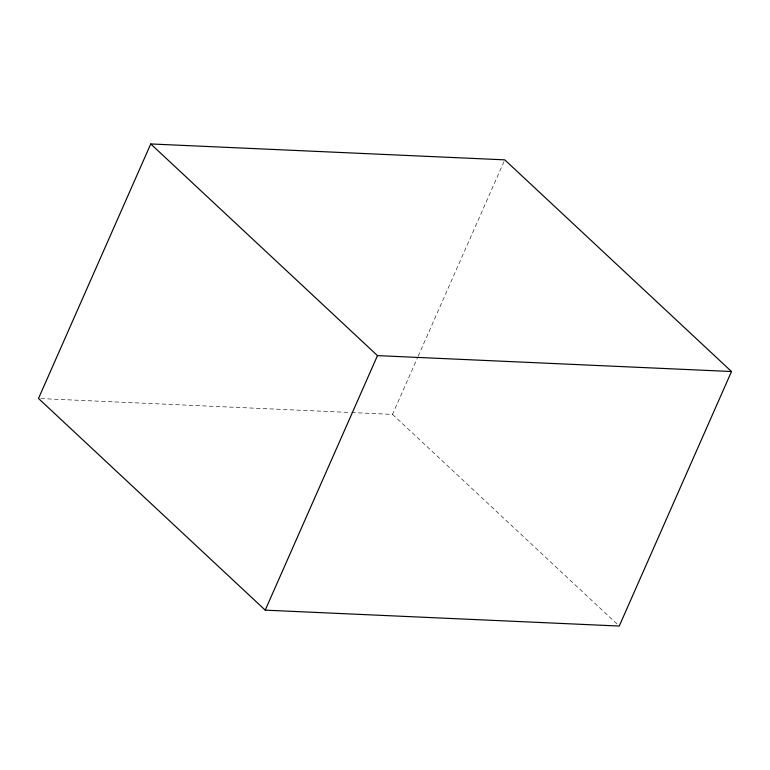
<?xml version="1.0" encoding="UTF-8"?>
<svg xmlns="http://www.w3.org/2000/svg" width="770" height="770" viewBox="0 0 770 770"><rect width="100%" height="100%" fill="white"/><g stroke="black" fill="none" stroke-linecap="round" stroke-linejoin="round"><path stroke-width="0.58" stroke-dasharray="3.85 2.89" d="M351.717 412.547L392.517 414.385L417.677 357.328M418.158 356.231L504.774 159.852M40.897 398.591L350.514 412.499M392.517 414.385L617.482 624.403"/><path stroke-width="1.16" d="M150.756 143.952L38.5 398.475L265.226 610.148L619.244 626.049L731.5 371.525L504.774 159.852L150.756 143.952L377.483 355.615L731.5 371.525M265.226 610.148L377.483 355.615"/></g></svg>
